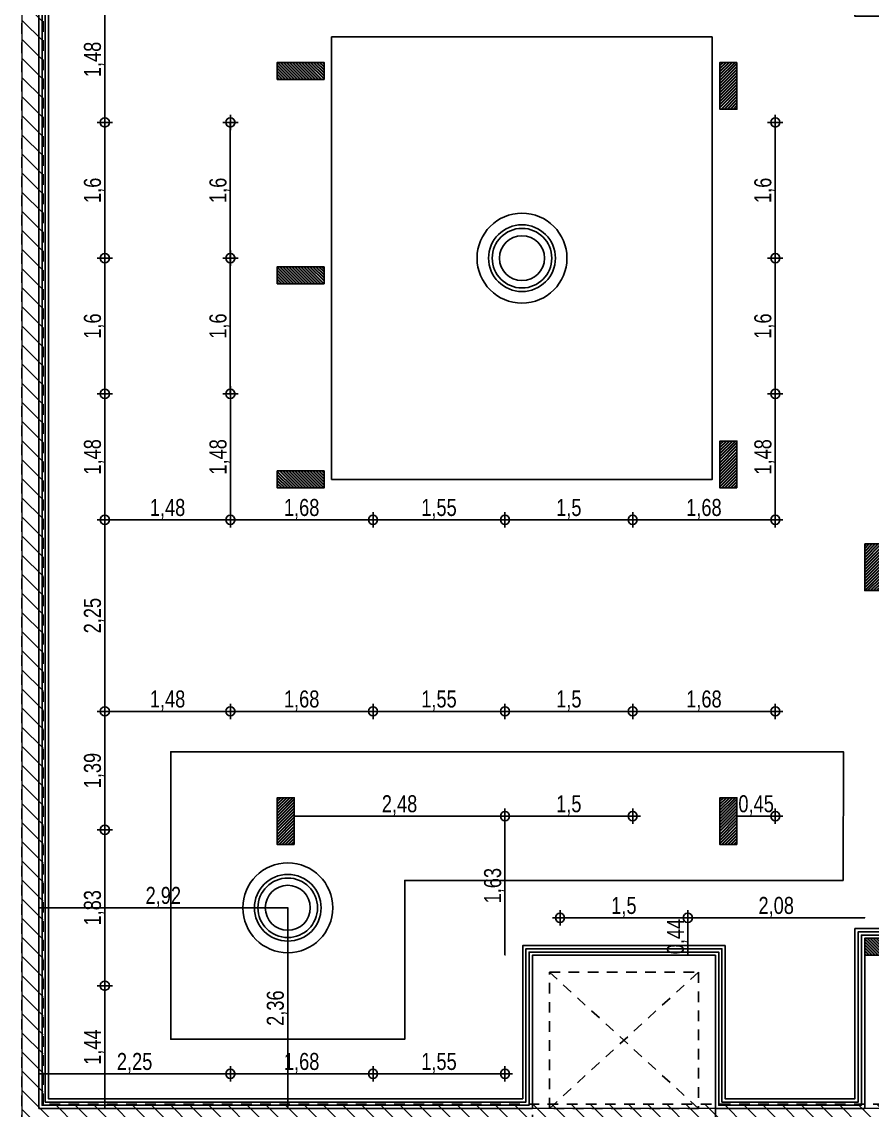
# Model space of a CAD drawing. Header units: inches. Extents: x -279 to 561, y -345 to 342.
# Drawn here: x -225.56 to -215.57, y 82.54 to 95.33 of the extents above; entities that cross this region are included whole.
import ezdxf

# ---------------------------------------------------------------- set-up
doc = ezdxf.new("R2010")
doc.units = ezdxf.units.IN
doc.header["$LTSCALE"] = 0.5
doc.header["$MEASUREMENT"] = 0
doc.linetypes.add('$0$HIDDEN', pattern=[0.375, 0.25, -0.125])
for name, color, linetype, lineweight in [('.', 14, 'Continuous', 9), ('A-WALL', 113, 'Continuous', 13), ('columns', 5, 'Continuous', 30)]:
    doc.layers.add(name, color=color, linetype=linetype, lineweight=lineweight)
for name, color, linetype in [('0.FLAT 25', 211, 'Continuous'), ('ceiling', 4, 'Continuous'), ('CEILING FIXTURES LEGENDS$0$E-LTG', 1, 'Continuous'), ('COULMN', 5, 'Continuous'), ('WAL', 7, 'Continuous')]:
    doc.layers.add(name, color=color, linetype=linetype)
doc.styles.add('ROM', font='AGENCYR.TTF', dxfattribs={"width": 0.8})
doc.dimstyles.new('Copy(9) of ISO-25', dxfattribs={"dimtxt": 0.2, "dimasz": 0.02, "dimexe": 0.05, "dimexo": 0.05, "dimgap": 0.02, "dimtad": 1, "dimtxsty": 'ROM', "dimblk": 'ARCHTICK', "dimcen": 0.03, "dimse1": 1, "dimse2": 1, "dimclrd": 248, "dimclrt": 248, "dimadec": 0, "dimazin": 0, "dimtfac": 1, "dimtmove": 0, "dimatfit": 3, "dimldrblk": 'DOT', "dimfxl": 1, "dimarcsym": 0})
pattern_1 = [(134.999999994, (809042.450978, -401349.10166), (-0.0176776695315, -0.01767766952786), [])]
pattern_2 = [(44.999999994, (-401352.823026, -809066.104867), (-0.01767766952786, 0.0176776695315), [])]

# ---------------------------------------------------------------- blocks, each defined once
blk = doc.blocks.new('fbv b')
at = {"layer": '.'}
h = blk.add_hatch(dxfattribs=at)
h.set_pattern_fill('ANSI31', color=8, scale=0.05)
h.set_pattern_definition([(45, (33, 0), (-0.1122532, 0.1122532), [])])
h.paths.add_polyline_path([(1.127, 9.159), (-18.853, 9.159), (-18.853, -15.841), (1.127, -15.841)])
h.paths.add_polyline_path([(0.877, -15.591), (-18.603, -15.591), (-18.603, 8.909), (0.877, 8.909)], flags=16)
at = {"layer": 'columns', "true_color": 0x105689}
h = blk.add_hatch(dxfattribs=at)
h.set_pattern_fill('ANSI31', color=146, scale=0.2, angle=-1260)
h.set_pattern_definition([(224.999999994, (401324.80777, 809047.872344), (0.01767766952786, -0.0176776695315), [])])
h.paths.add_polyline_path([(-0.873, -5.391), (-1.073, -5.391), (-1.073, -5.941), (-0.873, -5.941)])
h = blk.add_hatch(dxfattribs=at)
h.set_pattern_fill('ANSI31', color=146, scale=0.2, angle=-1170)
h.set_pattern_definition([(314.999999994, (-809065.832293, 401335.719137), (0.0176776695315, 0.01767766952786), [])])
h.paths.add_polyline_path([(-5.157, -5.941), (-5.157, -5.741), (-5.707, -5.741), (-5.707, -5.941)])
h = blk.add_hatch(dxfattribs=at)
h.set_pattern_fill('ANSI31', color=146, scale=0.2, angle=-1350)
h.set_pattern_definition(pattern_1)
h.paths.add_polyline_path([(-11.363, -7.441), (-11.363, -7.641), (-10.813, -7.641), (-10.813, -7.441)])
h = blk.add_hatch(dxfattribs=at)
h.set_pattern_fill('ANSI31', color=146, scale=0.2, angle=-1350)
h.set_pattern_definition(pattern_1)
h.paths.add_polyline_path([(-6.913, -7.441), (-6.913, -7.641), (-6.363, -7.641), (-6.363, -7.441)])
h = blk.add_hatch(dxfattribs=at)
h.set_pattern_fill('ANSI31', color=146, scale=0.2, angle=-1350)
h.set_pattern_definition([(134.999999994, (809037.660978, -401349.10166), (-0.0176776695315, -0.01767766952786), [])])
h.paths.add_polyline_path([(-2.723, -7.441), (-2.723, -7.641), (-2.173, -7.641), (-2.173, -7.441)])
h = blk.add_hatch(dxfattribs=at)
h.set_pattern_fill('ANSI31', color=146, scale=0.2, angle=-1080)
h.set_pattern_definition(pattern_2)
h.paths.add_polyline_path([(-11.163, -12.291), (-11.363, -12.291), (-11.363, -12.841), (-11.163, -12.841)])
h = blk.add_hatch(dxfattribs=at)
h.set_pattern_fill('ANSI31', color=146, scale=0.2, angle=-1080)
h.set_pattern_definition([(44.999999994, (-401355.223026, -809066.104867), (-0.01767766952786, 0.0176776695315), [])])
h.paths.add_polyline_path([(-8.963, -12.841), (-8.763, -12.841), (-8.763, -12.291), (-8.963, -12.291)])
h = blk.add_hatch(dxfattribs=at)
h.set_pattern_fill('ANSI31', color=146, scale=0.2, angle=-1080)
h.set_pattern_definition(pattern_2)
h.paths.add_polyline_path([(-6.563, -12.841), (-6.363, -12.841), (-6.363, -12.291), (-6.563, -12.291)])
h = blk.add_hatch(dxfattribs=at)
h.set_pattern_fill('ANSI31', color=146, scale=0.2, angle=-1350)
h.set_pattern_definition([(134.999999994, (809037.660978, -401354.30166), (-0.0176776695315, -0.01767766952786), [])])
h.paths.add_polyline_path([(-2.723, -12.641), (-2.723, -12.841), (-2.173, -12.841), (-2.173, -12.641)])
at = {"color": 1, "linetype": '$0$HIDDEN'}
for points in [[(-18.853, 9.159), (1.127, 9.159), (1.127, -15.841), (-18.853, -15.841)], [(-18.603, 8.909), (0.877, 8.909), (0.877, -15.591), (-18.603, -15.591)]]:
    blk.add_lwpolyline(points, close=True, dxfattribs=at)
at = {"layer": 'COULMN'}
for points in [[(-0.873, -5.941), (-1.073, -5.941), (-1.073, -5.391), (-0.873, -5.391)], [(-5.707, -5.941), (-5.707, -5.741), (-5.157, -5.741), (-5.157, -5.941)], [(-11.363, -7.441), (-11.363, -7.641), (-10.813, -7.641), (-10.813, -7.441)], [(-6.363, -7.441), (-6.363, -7.641), (-6.913, -7.641), (-6.913, -7.441)], [(-2.173, -7.441), (-2.173, -7.641), (-2.723, -7.641), (-2.723, -7.441)], [(-11.163, -12.291), (-11.363, -12.291), (-11.363, -12.841), (-11.163, -12.841)], [(-8.963, -12.291), (-8.763, -12.291), (-8.763, -12.841), (-8.963, -12.841)], [(-6.563, -12.291), (-6.363, -12.291), (-6.363, -12.841), (-6.563, -12.841)], [(-2.173, -12.641), (-2.173, -12.841), (-2.723, -12.841), (-2.723, -12.641)]]:
    blk.add_lwpolyline(points, close=True, dxfattribs=at)
blk = doc.blocks.new('l')
at = {"layer": 'CEILING FIXTURES LEGENDS$0$E-LTG'}
for p, q in [((54.452, -60.459), (54.452, -60.639)), ((54.362, -60.549), (54.542, -60.549))]:
    blk.add_line(p, q, dxfattribs=at)
blk.add_circle((54.452, -60.549), 0.0541, dxfattribs=at)
blk = doc.blocks.new('_ArchTick')
at = {"color": 0, "linetype": 'ByBlock', "const_width": 0.15}
blk.add_lwpolyline([(-0.5, -0.5), (0.5, 0.5)], dxfattribs=at)
blk = doc.blocks.new('*D341')
at = {"layer": 'Defpoints', "color": 0, "transparency": 16777216}
for p in [(-224.586, 95.627), (-224.586, 94.147), (-224.586, 94.147)]:
    blk.add_point(p, dxfattribs=at)
at = {"layer": 'WAL', "color": 248, "lineweight": -2, "transparency": 16777216}
blk.add_line((-224.586, 95.627), (-224.586, 94.147), dxfattribs=at)
at = {"layer": 'WAL', "color": 248, "lineweight": -2, "transparency": 16777216, "xscale": 0.02, "yscale": 0.02, "zscale": 0.02}
for p, rotation in [((-224.586, 95.627), 90), ((-224.586, 94.147), 270)]:
    blk.add_blockref('_ArchTick', p, dxfattribs=dict(at, rotation=rotation))
at = {"layer": 'WAL', "color": 248, "transparency": 16777216, "insert": (-224.713, 94.887), "char_height": 0.2, "attachment_point": 5, "rotation": 90, "style": 'ROM'}
blk.add_mtext('1,48', dxfattribs=at)
blk = doc.blocks.new('_DOT')
at = {"color": 0, "linetype": 'ByBlock'}
blk.add_line((-0.5, 0), (-1, 0), dxfattribs=at)
at = {"color": 0, "linetype": 'ByBlock', "const_width": 0.5}
blk.add_lwpolyline([(-0.25, 0, 1), (0.25, 0, 1)], format="xyb", close=True, dxfattribs=at)
blk = doc.blocks.new('*D342')
at = {"layer": 'Defpoints', "color": 0, "transparency": 16777216}
for p in [(-224.586, 94.147), (-224.586, 92.552), (-224.586, 92.552)]:
    blk.add_point(p, dxfattribs=at)
at = {"layer": 'WAL', "color": 248, "lineweight": -2, "transparency": 16777216}
blk.add_line((-224.586, 94.147), (-224.586, 92.552), dxfattribs=at)
at = {"layer": 'WAL', "color": 248, "lineweight": -2, "transparency": 16777216, "xscale": 0.02, "yscale": 0.02, "zscale": 0.02}
for p, rotation in [((-224.586, 94.147), 90), ((-224.586, 92.552), 270)]:
    blk.add_blockref('_ArchTick', p, dxfattribs=dict(at, rotation=rotation))
at = {"layer": 'WAL', "color": 248, "transparency": 16777216, "insert": (-224.713, 93.349), "char_height": 0.2, "attachment_point": 5, "rotation": 90, "style": 'ROM'}
blk.add_mtext('1,6', dxfattribs=at)
blk = doc.blocks.new('*D343')
at = {"layer": 'Defpoints', "color": 0, "transparency": 16777216}
for p in [(-224.586, 92.552), (-224.586, 90.957), (-224.586, 90.957)]:
    blk.add_point(p, dxfattribs=at)
at = {"layer": 'WAL', "color": 248, "lineweight": -2, "transparency": 16777216}
blk.add_line((-224.586, 92.552), (-224.586, 90.957), dxfattribs=at)
at = {"layer": 'WAL', "color": 248, "lineweight": -2, "transparency": 16777216, "xscale": 0.02, "yscale": 0.02, "zscale": 0.02}
for p, rotation in [((-224.586, 92.552), 90), ((-224.586, 90.957), 270)]:
    blk.add_blockref('_ArchTick', p, dxfattribs=dict(at, rotation=rotation))
at = {"layer": 'WAL', "color": 248, "transparency": 16777216, "insert": (-224.713, 91.754), "char_height": 0.2, "attachment_point": 5, "rotation": 90, "style": 'ROM'}
blk.add_mtext('1,6', dxfattribs=at)
blk = doc.blocks.new('*D344')
at = {"layer": 'Defpoints', "color": 0, "transparency": 16777216}
for p in [(-224.586, 90.957), (-224.586, 89.477), (-224.586, 89.477)]:
    blk.add_point(p, dxfattribs=at)
at = {"layer": 'WAL', "color": 248, "lineweight": -2, "transparency": 16777216}
blk.add_line((-224.586, 90.957), (-224.586, 89.477), dxfattribs=at)
at = {"layer": 'WAL', "color": 248, "lineweight": -2, "transparency": 16777216, "xscale": 0.02, "yscale": 0.02, "zscale": 0.02}
for p, rotation in [((-224.586, 90.957), 90), ((-224.586, 89.477), 270)]:
    blk.add_blockref('_ArchTick', p, dxfattribs=dict(at, rotation=rotation))
at = {"layer": 'WAL', "color": 248, "transparency": 16777216, "insert": (-224.713, 90.217), "char_height": 0.2, "attachment_point": 5, "rotation": 90, "style": 'ROM'}
blk.add_mtext('1,48', dxfattribs=at)
blk = doc.blocks.new('*D345')
at = {"layer": 'Defpoints', "color": 0, "transparency": 16777216}
for p in [(-224.586, 89.477), (-224.586, 87.227), (-224.586, 87.227)]:
    blk.add_point(p, dxfattribs=at)
at = {"layer": 'WAL', "color": 248, "lineweight": -2, "transparency": 16777216}
blk.add_line((-224.586, 89.477), (-224.586, 87.227), dxfattribs=at)
at = {"layer": 'WAL', "color": 248, "lineweight": -2, "transparency": 16777216, "xscale": 0.02, "yscale": 0.02, "zscale": 0.02}
for p, rotation in [((-224.586, 89.477), 90), ((-224.586, 87.227), 270)]:
    blk.add_blockref('_ArchTick', p, dxfattribs=dict(at, rotation=rotation))
at = {"layer": 'WAL', "color": 248, "transparency": 16777216, "insert": (-224.713, 88.352), "char_height": 0.2, "attachment_point": 5, "rotation": 90, "style": 'ROM'}
blk.add_mtext('2,25', dxfattribs=at)
blk = doc.blocks.new('*D346')
at = {"layer": 'Defpoints', "color": 0, "transparency": 16777216}
for p in [(-224.586, 87.227), (-224.586, 85.835), (-224.586, 85.835)]:
    blk.add_point(p, dxfattribs=at)
at = {"layer": 'WAL', "color": 248, "lineweight": -2, "transparency": 16777216}
blk.add_line((-224.586, 87.227), (-224.586, 85.835), dxfattribs=at)
at = {"layer": 'WAL', "color": 248, "lineweight": -2, "transparency": 16777216, "xscale": 0.02, "yscale": 0.02, "zscale": 0.02}
for p, rotation in [((-224.586, 87.227), 90), ((-224.586, 85.835), 270)]:
    blk.add_blockref('_ArchTick', p, dxfattribs=dict(at, rotation=rotation))
at = {"layer": 'WAL', "color": 248, "transparency": 16777216, "insert": (-224.713, 86.531), "char_height": 0.2, "attachment_point": 5, "rotation": 90, "style": 'ROM'}
blk.add_mtext('1,39', dxfattribs=at)
blk = doc.blocks.new('*D347')
at = {"layer": 'Defpoints', "color": 0, "transparency": 16777216}
for p in [(-224.586, 85.835), (-224.586, 84.003), (-224.586, 84.003)]:
    blk.add_point(p, dxfattribs=at)
at = {"layer": 'WAL', "color": 248, "lineweight": -2, "transparency": 16777216}
blk.add_line((-224.586, 85.835), (-224.586, 84.003), dxfattribs=at)
at = {"layer": 'WAL', "color": 248, "lineweight": -2, "transparency": 16777216, "xscale": 0.02, "yscale": 0.02, "zscale": 0.02}
for p, rotation in [((-224.586, 85.835), 90), ((-224.586, 84.003), 270)]:
    blk.add_blockref('_ArchTick', p, dxfattribs=dict(at, rotation=rotation))
at = {"layer": 'WAL', "color": 248, "transparency": 16777216, "insert": (-224.713, 84.919), "char_height": 0.2, "attachment_point": 5, "rotation": 90, "style": 'ROM'}
blk.add_mtext('1,83', dxfattribs=at)
blk = doc.blocks.new('*D348')
at = {"layer": 'Defpoints', "color": 0, "transparency": 16777216}
for p in [(-224.586, 84.003), (-224.586, 82.562), (-224.586, 82.562)]:
    blk.add_point(p, dxfattribs=at)
at = {"layer": 'WAL', "color": 248, "lineweight": -2, "transparency": 16777216}
blk.add_line((-224.586, 84.003), (-224.586, 82.562), dxfattribs=at)
at = {"layer": 'WAL', "color": 248, "lineweight": -2, "transparency": 16777216, "xscale": 0.02, "yscale": 0.02, "zscale": 0.02}
for p, rotation in [((-224.586, 84.003), 90), ((-224.586, 82.562), 270)]:
    blk.add_blockref('_ArchTick', p, dxfattribs=dict(at, rotation=rotation))
at = {"layer": 'WAL', "color": 248, "transparency": 16777216, "insert": (-224.713, 83.282), "char_height": 0.2, "attachment_point": 5, "rotation": 90, "style": 'ROM'}
blk.add_mtext('1,44', dxfattribs=at)
blk = doc.blocks.new('*D349')
at = {"layer": 'Defpoints', "color": 0, "transparency": 16777216}
for p in [(-225.361, 82.968), (-225.361, 82.968), (-223.111, 82.968)]:
    blk.add_point(p, dxfattribs=at)
at = {"layer": 'WAL', "color": 248, "lineweight": -2, "transparency": 16777216}
blk.add_line((-223.111, 82.968), (-225.361, 82.968), dxfattribs=at)
at = {"layer": 'WAL', "color": 248, "lineweight": -2, "transparency": 16777216, "xscale": 0.02, "yscale": 0.02, "zscale": 0.02, "rotation": 180}
blk.add_blockref('_ArchTick', (-225.361, 82.968), dxfattribs=at)
at = {"layer": 'WAL', "color": 248, "lineweight": -2, "transparency": 16777216, "xscale": 0.02, "yscale": 0.02, "zscale": 0.02}
blk.add_blockref('_ArchTick', (-223.111, 82.968), dxfattribs=at)
at = {"layer": 'WAL', "color": 248, "transparency": 16777216, "insert": (-224.236, 83.095), "char_height": 0.2, "attachment_point": 5, "style": 'ROM'}
blk.add_mtext('2,25', dxfattribs=at)
blk = doc.blocks.new('*D350')
at = {"layer": 'Defpoints', "color": 0, "transparency": 16777216}
for p in [(-223.111, 82.968), (-221.436, 82.968), (-221.436, 82.968)]:
    blk.add_point(p, dxfattribs=at)
at = {"layer": 'WAL', "color": 248, "lineweight": -2, "transparency": 16777216}
blk.add_line((-223.111, 82.968), (-221.436, 82.968), dxfattribs=at)
at = {"layer": 'WAL', "color": 248, "lineweight": -2, "transparency": 16777216, "xscale": 0.02, "yscale": 0.02, "zscale": 0.02, "rotation": 180}
blk.add_blockref('_ArchTick', (-223.111, 82.968), dxfattribs=at)
at = {"layer": 'WAL', "color": 248, "lineweight": -2, "transparency": 16777216, "xscale": 0.02, "yscale": 0.02, "zscale": 0.02}
blk.add_blockref('_ArchTick', (-221.436, 82.968), dxfattribs=at)
at = {"layer": 'WAL', "color": 248, "transparency": 16777216, "insert": (-222.274, 83.095), "char_height": 0.2, "attachment_point": 5, "style": 'ROM'}
blk.add_mtext('1,68', dxfattribs=at)
blk = doc.blocks.new('*D351')
at = {"layer": 'Defpoints', "color": 0, "transparency": 16777216}
for p in [(-221.436, 82.968), (-219.886, 82.968), (-219.886, 82.968)]:
    blk.add_point(p, dxfattribs=at)
at = {"layer": 'WAL', "color": 248, "lineweight": -2, "transparency": 16777216}
blk.add_line((-221.436, 82.968), (-219.886, 82.968), dxfattribs=at)
at = {"layer": 'WAL', "color": 248, "lineweight": -2, "transparency": 16777216, "xscale": 0.02, "yscale": 0.02, "zscale": 0.02, "rotation": 180}
blk.add_blockref('_ArchTick', (-221.436, 82.968), dxfattribs=at)
at = {"layer": 'WAL', "color": 248, "lineweight": -2, "transparency": 16777216, "xscale": 0.02, "yscale": 0.02, "zscale": 0.02}
blk.add_blockref('_ArchTick', (-219.886, 82.968), dxfattribs=at)
at = {"layer": 'WAL', "color": 248, "transparency": 16777216, "insert": (-220.661, 83.095), "char_height": 0.2, "attachment_point": 5, "style": 'ROM'}
blk.add_mtext('1,55', dxfattribs=at)
blk = doc.blocks.new('*D352')
at = {"layer": 'Defpoints', "color": 0, "transparency": 16777216}
for p in [(-217.739, 84.801), (-217.739, 84.362), (-217.739, 84.362)]:
    blk.add_point(p, dxfattribs=at)
at = {"layer": 'WAL', "color": 248, "lineweight": -2, "transparency": 16777216}
blk.add_line((-217.739, 84.801), (-217.739, 84.362), dxfattribs=at)
at = {"layer": 'WAL', "color": 248, "lineweight": -2, "transparency": 16777216, "xscale": 0.02, "yscale": 0.02, "zscale": 0.02}
for p, rotation in [((-217.739, 84.801), 90), ((-217.739, 84.362), 270)]:
    blk.add_blockref('_ArchTick', p, dxfattribs=dict(at, rotation=rotation))
at = {"layer": 'WAL', "color": 248, "transparency": 16777216, "insert": (-217.866, 84.581), "char_height": 0.2, "attachment_point": 5, "rotation": 90, "style": 'ROM'}
blk.add_mtext('0,44', dxfattribs=at)
blk = doc.blocks.new('*D353')
at = {"layer": 'Defpoints', "color": 0, "transparency": 16777216}
for p in [(-219.239, 84.801), (-219.239, 84.801), (-217.739, 84.801)]:
    blk.add_point(p, dxfattribs=at)
at = {"layer": 'WAL', "color": 248, "lineweight": -2, "transparency": 16777216}
blk.add_line((-217.739, 84.801), (-219.239, 84.801), dxfattribs=at)
at = {"layer": 'WAL', "color": 248, "lineweight": -2, "transparency": 16777216, "xscale": 0.02, "yscale": 0.02, "zscale": 0.02, "rotation": 180}
blk.add_blockref('_ArchTick', (-219.239, 84.801), dxfattribs=at)
at = {"layer": 'WAL', "color": 248, "lineweight": -2, "transparency": 16777216, "xscale": 0.02, "yscale": 0.02, "zscale": 0.02}
blk.add_blockref('_ArchTick', (-217.739, 84.801), dxfattribs=at)
at = {"layer": 'WAL', "color": 248, "transparency": 16777216, "insert": (-218.489, 84.928), "char_height": 0.2, "attachment_point": 5, "style": 'ROM'}
blk.add_mtext('1,5', dxfattribs=at)
blk = doc.blocks.new('*D354')
at = {"layer": 'Defpoints', "color": 0, "transparency": 16777216}
for p in [(-217.739, 84.801), (-217.739, 84.801), (-215.661, 84.53)]:
    blk.add_point(p, dxfattribs=at)
at = {"layer": 'WAL', "color": 248, "lineweight": -2, "transparency": 16777216}
blk.add_line((-215.661, 84.801), (-217.739, 84.801), dxfattribs=at)
at = {"layer": 'WAL', "color": 248, "lineweight": -2, "transparency": 16777216, "xscale": 0.02, "yscale": 0.02, "zscale": 0.02, "rotation": 180}
blk.add_blockref('_ArchTick', (-217.739, 84.801), dxfattribs=at)
at = {"layer": 'WAL', "color": 248, "lineweight": -2, "transparency": 16777216, "xscale": 0.02, "yscale": 0.02, "zscale": 0.02}
blk.add_blockref('_ArchTick', (-215.661, 84.801), dxfattribs=at)
at = {"layer": 'WAL', "color": 248, "transparency": 16777216, "insert": (-216.7, 84.928), "char_height": 0.2, "attachment_point": 5, "style": 'ROM'}
blk.add_mtext('2,08', dxfattribs=at)
blk = doc.blocks.new('*D355')
at = {"layer": 'Defpoints', "color": 0, "transparency": 16777216}
for p in [(-217.161, 85.996), (-217.161, 85.996), (-216.711, 85.996)]:
    blk.add_point(p, dxfattribs=at)
at = {"layer": 'WAL', "color": 248, "lineweight": -2, "transparency": 16777216}
blk.add_line((-216.711, 85.996), (-217.161, 85.996), dxfattribs=at)
at = {"layer": 'WAL', "color": 248, "lineweight": -2, "transparency": 16777216, "xscale": 0.02, "yscale": 0.02, "zscale": 0.02, "rotation": 180}
blk.add_blockref('_ArchTick', (-217.161, 85.996), dxfattribs=at)
at = {"layer": 'WAL', "color": 248, "lineweight": -2, "transparency": 16777216, "xscale": 0.02, "yscale": 0.02, "zscale": 0.02}
blk.add_blockref('_ArchTick', (-216.711, 85.996), dxfattribs=at)
at = {"layer": 'WAL', "color": 248, "transparency": 16777216, "insert": (-216.936, 86.123), "char_height": 0.2, "attachment_point": 5, "style": 'ROM'}
blk.add_mtext('0,45', dxfattribs=at)
blk = doc.blocks.new('*D356')
at = {"layer": 'Defpoints', "color": 0, "transparency": 16777216}
for p in [(-219.886, 85.996), (-219.886, 85.996), (-218.386, 85.996)]:
    blk.add_point(p, dxfattribs=at)
at = {"layer": 'WAL', "color": 248, "lineweight": -2, "transparency": 16777216}
blk.add_line((-218.386, 85.996), (-219.886, 85.996), dxfattribs=at)
at = {"layer": 'WAL', "color": 248, "lineweight": -2, "transparency": 16777216, "xscale": 0.02, "yscale": 0.02, "zscale": 0.02, "rotation": 180}
blk.add_blockref('_ArchTick', (-219.886, 85.996), dxfattribs=at)
at = {"layer": 'WAL', "color": 248, "lineweight": -2, "transparency": 16777216, "xscale": 0.02, "yscale": 0.02, "zscale": 0.02}
blk.add_blockref('_ArchTick', (-218.386, 85.996), dxfattribs=at)
at = {"layer": 'WAL', "color": 248, "transparency": 16777216, "insert": (-219.136, 86.123), "char_height": 0.2, "attachment_point": 5, "style": 'ROM'}
blk.add_mtext('1,5', dxfattribs=at)
blk = doc.blocks.new('*D357')
at = {"layer": 'Defpoints', "color": 0, "transparency": 16777216}
for p in [(-222.361, 85.996), (-222.361, 85.996), (-219.886, 85.996)]:
    blk.add_point(p, dxfattribs=at)
at = {"layer": 'WAL', "color": 248, "lineweight": -2, "transparency": 16777216}
blk.add_line((-219.886, 85.996), (-222.361, 85.996), dxfattribs=at)
at = {"layer": 'WAL', "color": 248, "lineweight": -2, "transparency": 16777216, "xscale": 0.02, "yscale": 0.02, "zscale": 0.02, "rotation": 180}
blk.add_blockref('_ArchTick', (-222.361, 85.996), dxfattribs=at)
at = {"layer": 'WAL', "color": 248, "lineweight": -2, "transparency": 16777216, "xscale": 0.02, "yscale": 0.02, "zscale": 0.02}
blk.add_blockref('_ArchTick', (-219.886, 85.996), dxfattribs=at)
at = {"layer": 'WAL', "color": 248, "transparency": 16777216, "insert": (-221.124, 86.123), "char_height": 0.2, "attachment_point": 5, "style": 'ROM'}
blk.add_mtext('2,48', dxfattribs=at)
blk = doc.blocks.new('*D358')
at = {"layer": 'Defpoints', "color": 0, "transparency": 16777216}
for p in [(-216.711, 85.996), (-219.886, 84.362), (-217.414, 84.362)]:
    blk.add_point(p, dxfattribs=at)
at = {"layer": 'WAL', "color": 248, "lineweight": -2, "transparency": 16777216}
blk.add_line((-219.886, 85.996), (-219.886, 84.362), dxfattribs=at)
at = {"layer": 'WAL', "color": 248, "lineweight": -2, "transparency": 16777216, "xscale": 0.02, "yscale": 0.02, "zscale": 0.02}
for p, rotation in [((-219.886, 85.996), 90), ((-219.886, 84.362), 270)]:
    blk.add_blockref('_ArchTick', p, dxfattribs=dict(at, rotation=rotation))
at = {"layer": 'WAL', "color": 248, "transparency": 16777216, "insert": (-220.013, 85.179), "char_height": 0.2, "attachment_point": 5, "rotation": 90, "style": 'ROM'}
blk.add_mtext('1,63', dxfattribs=at)
blk = doc.blocks.new('*D359')
at = {"layer": 'Defpoints', "color": 0, "transparency": 16777216}
for p in [(-225.361, 84.919), (-225.361, 84.919), (-222.437, 84.919)]:
    blk.add_point(p, dxfattribs=at)
at = {"layer": 'WAL', "color": 248, "lineweight": -2, "transparency": 16777216}
blk.add_line((-222.437, 84.919), (-225.361, 84.919), dxfattribs=at)
at = {"layer": 'WAL', "color": 248, "lineweight": -2, "transparency": 16777216, "xscale": 0.02, "yscale": 0.02, "zscale": 0.02, "rotation": 180}
blk.add_blockref('_ArchTick', (-225.361, 84.919), dxfattribs=at)
at = {"layer": 'WAL', "color": 248, "lineweight": -2, "transparency": 16777216, "xscale": 0.02, "yscale": 0.02, "zscale": 0.02}
blk.add_blockref('_ArchTick', (-222.437, 84.919), dxfattribs=at)
at = {"layer": 'WAL', "color": 248, "transparency": 16777216, "insert": (-223.899, 85.046), "char_height": 0.2, "attachment_point": 5, "style": 'ROM'}
blk.add_mtext('2,92', dxfattribs=at)
blk = doc.blocks.new('*D360')
at = {"layer": 'Defpoints', "color": 0, "transparency": 16777216}
for p in [(-222.437, 84.919), (-222.437, 82.562), (-222.437, 82.562)]:
    blk.add_point(p, dxfattribs=at)
at = {"layer": 'WAL', "color": 248, "lineweight": -2, "transparency": 16777216}
blk.add_line((-222.437, 84.919), (-222.437, 82.562), dxfattribs=at)
at = {"layer": 'WAL', "color": 248, "lineweight": -2, "transparency": 16777216, "xscale": 0.02, "yscale": 0.02, "zscale": 0.02}
for p, rotation in [((-222.437, 84.919), 90), ((-222.437, 82.562), 270)]:
    blk.add_blockref('_ArchTick', p, dxfattribs=dict(at, rotation=rotation))
at = {"layer": 'WAL', "color": 248, "transparency": 16777216, "insert": (-222.565, 83.74), "char_height": 0.2, "attachment_point": 5, "rotation": 90, "style": 'ROM'}
blk.add_mtext('2,36', dxfattribs=at)
blk = doc.blocks.new('*D145')
at = {"layer": 'Defpoints', "color": 0, "transparency": 16777216}
for p in [(-223.111, 89.477), (-223.111, 89.477), (-221.436, 89.477)]:
    blk.add_point(p, dxfattribs=at)
at = {"layer": 'WAL', "color": 248, "lineweight": -2, "transparency": 16777216}
blk.add_line((-221.436, 89.477), (-223.111, 89.477), dxfattribs=at)
at = {"layer": 'WAL', "color": 248, "lineweight": -2, "transparency": 16777216, "xscale": 0.02, "yscale": 0.02, "zscale": 0.02, "rotation": 180}
blk.add_blockref('_ArchTick', (-223.111, 89.477), dxfattribs=at)
at = {"layer": 'WAL', "color": 248, "lineweight": -2, "transparency": 16777216, "xscale": 0.02, "yscale": 0.02, "zscale": 0.02}
blk.add_blockref('_ArchTick', (-221.436, 89.477), dxfattribs=at)
at = {"layer": 'WAL', "color": 248, "transparency": 16777216, "insert": (-222.274, 89.604), "char_height": 0.2, "attachment_point": 5, "style": 'ROM'}
blk.add_mtext('1,68', dxfattribs=at)
blk = doc.blocks.new('*D146')
at = {"layer": 'Defpoints', "color": 0, "transparency": 16777216}
for p in [(-224.586, 89.477), (-224.586, 89.477), (-223.111, 89.477)]:
    blk.add_point(p, dxfattribs=at)
at = {"layer": 'WAL', "color": 248, "lineweight": -2, "transparency": 16777216}
blk.add_line((-223.111, 89.477), (-224.586, 89.477), dxfattribs=at)
at = {"layer": 'WAL', "color": 248, "lineweight": -2, "transparency": 16777216, "xscale": 0.02, "yscale": 0.02, "zscale": 0.02, "rotation": 180}
blk.add_blockref('_ArchTick', (-224.586, 89.477), dxfattribs=at)
at = {"layer": 'WAL', "color": 248, "lineweight": -2, "transparency": 16777216, "xscale": 0.02, "yscale": 0.02, "zscale": 0.02}
blk.add_blockref('_ArchTick', (-223.111, 89.477), dxfattribs=at)
at = {"layer": 'WAL', "color": 248, "transparency": 16777216, "insert": (-223.849, 89.604), "char_height": 0.2, "attachment_point": 5, "style": 'ROM'}
blk.add_mtext('1,48', dxfattribs=at)
blk = doc.blocks.new('*D147')
at = {"layer": 'Defpoints', "color": 0, "transparency": 16777216}
for p in [(-221.436, 89.477), (-219.886, 89.477), (-219.886, 89.477)]:
    blk.add_point(p, dxfattribs=at)
at = {"layer": 'WAL', "color": 248, "lineweight": -2, "transparency": 16777216}
blk.add_line((-221.436, 89.477), (-219.886, 89.477), dxfattribs=at)
at = {"layer": 'WAL', "color": 248, "lineweight": -2, "transparency": 16777216, "xscale": 0.02, "yscale": 0.02, "zscale": 0.02, "rotation": 180}
blk.add_blockref('_ArchTick', (-221.436, 89.477), dxfattribs=at)
at = {"layer": 'WAL', "color": 248, "lineweight": -2, "transparency": 16777216, "xscale": 0.02, "yscale": 0.02, "zscale": 0.02}
blk.add_blockref('_ArchTick', (-219.886, 89.477), dxfattribs=at)
at = {"layer": 'WAL', "color": 248, "transparency": 16777216, "insert": (-220.661, 89.604), "char_height": 0.2, "attachment_point": 5, "style": 'ROM'}
blk.add_mtext('1,55', dxfattribs=at)
blk = doc.blocks.new('*D148')
at = {"layer": 'Defpoints', "color": 0, "transparency": 16777216}
for p in [(-219.886, 89.477), (-218.386, 89.477), (-218.386, 89.477)]:
    blk.add_point(p, dxfattribs=at)
at = {"layer": 'WAL', "color": 248, "lineweight": -2, "transparency": 16777216}
blk.add_line((-219.886, 89.477), (-218.386, 89.477), dxfattribs=at)
at = {"layer": 'WAL', "color": 248, "lineweight": -2, "transparency": 16777216, "xscale": 0.02, "yscale": 0.02, "zscale": 0.02, "rotation": 180}
blk.add_blockref('_ArchTick', (-219.886, 89.477), dxfattribs=at)
at = {"layer": 'WAL', "color": 248, "lineweight": -2, "transparency": 16777216, "xscale": 0.02, "yscale": 0.02, "zscale": 0.02}
blk.add_blockref('_ArchTick', (-218.386, 89.477), dxfattribs=at)
at = {"layer": 'WAL', "color": 248, "transparency": 16777216, "insert": (-219.136, 89.604), "char_height": 0.2, "attachment_point": 5, "style": 'ROM'}
blk.add_mtext('1,5', dxfattribs=at)
blk = doc.blocks.new('*D149')
at = {"layer": 'Defpoints', "color": 0, "transparency": 16777216}
for p in [(-218.386, 89.477), (-216.711, 89.477), (-216.711, 89.477)]:
    blk.add_point(p, dxfattribs=at)
at = {"layer": 'WAL', "color": 248, "lineweight": -2, "transparency": 16777216}
blk.add_line((-218.386, 89.477), (-216.711, 89.477), dxfattribs=at)
at = {"layer": 'WAL', "color": 248, "lineweight": -2, "transparency": 16777216, "xscale": 0.02, "yscale": 0.02, "zscale": 0.02, "rotation": 180}
blk.add_blockref('_ArchTick', (-218.386, 89.477), dxfattribs=at)
at = {"layer": 'WAL', "color": 248, "lineweight": -2, "transparency": 16777216, "xscale": 0.02, "yscale": 0.02, "zscale": 0.02}
blk.add_blockref('_ArchTick', (-216.711, 89.477), dxfattribs=at)
at = {"layer": 'WAL', "color": 248, "transparency": 16777216, "insert": (-217.549, 89.604), "char_height": 0.2, "attachment_point": 5, "style": 'ROM'}
blk.add_mtext('1,68', dxfattribs=at)
blk = doc.blocks.new('*D150')
at = {"layer": 'Defpoints', "color": 0, "transparency": 16777216}
for p in [(-223.111, 87.227), (-223.111, 87.227), (-221.436, 87.227)]:
    blk.add_point(p, dxfattribs=at)
at = {"layer": 'WAL', "color": 248, "lineweight": -2, "transparency": 16777216}
blk.add_line((-221.436, 87.227), (-223.111, 87.227), dxfattribs=at)
at = {"layer": 'WAL', "color": 248, "lineweight": -2, "transparency": 16777216, "xscale": 0.02, "yscale": 0.02, "zscale": 0.02, "rotation": 180}
blk.add_blockref('_ArchTick', (-223.111, 87.227), dxfattribs=at)
at = {"layer": 'WAL', "color": 248, "lineweight": -2, "transparency": 16777216, "xscale": 0.02, "yscale": 0.02, "zscale": 0.02}
blk.add_blockref('_ArchTick', (-221.436, 87.227), dxfattribs=at)
at = {"layer": 'WAL', "color": 248, "transparency": 16777216, "insert": (-222.274, 87.354), "char_height": 0.2, "attachment_point": 5, "style": 'ROM'}
blk.add_mtext('1,68', dxfattribs=at)
blk = doc.blocks.new('*D151')
at = {"layer": 'Defpoints', "color": 0, "transparency": 16777216}
for p in [(-224.586, 87.227), (-224.586, 87.227), (-223.111, 87.227)]:
    blk.add_point(p, dxfattribs=at)
at = {"layer": 'WAL', "color": 248, "lineweight": -2, "transparency": 16777216}
blk.add_line((-223.111, 87.227), (-224.586, 87.227), dxfattribs=at)
at = {"layer": 'WAL', "color": 248, "lineweight": -2, "transparency": 16777216, "xscale": 0.02, "yscale": 0.02, "zscale": 0.02, "rotation": 180}
blk.add_blockref('_ArchTick', (-224.586, 87.227), dxfattribs=at)
at = {"layer": 'WAL', "color": 248, "lineweight": -2, "transparency": 16777216, "xscale": 0.02, "yscale": 0.02, "zscale": 0.02}
blk.add_blockref('_ArchTick', (-223.111, 87.227), dxfattribs=at)
at = {"layer": 'WAL', "color": 248, "transparency": 16777216, "insert": (-223.849, 87.354), "char_height": 0.2, "attachment_point": 5, "style": 'ROM'}
blk.add_mtext('1,48', dxfattribs=at)
blk = doc.blocks.new('*D152')
at = {"layer": 'Defpoints', "color": 0, "transparency": 16777216}
for p in [(-221.436, 87.227), (-219.886, 87.227), (-219.886, 87.227)]:
    blk.add_point(p, dxfattribs=at)
at = {"layer": 'WAL', "color": 248, "lineweight": -2, "transparency": 16777216}
blk.add_line((-221.436, 87.227), (-219.886, 87.227), dxfattribs=at)
at = {"layer": 'WAL', "color": 248, "lineweight": -2, "transparency": 16777216, "xscale": 0.02, "yscale": 0.02, "zscale": 0.02, "rotation": 180}
blk.add_blockref('_ArchTick', (-221.436, 87.227), dxfattribs=at)
at = {"layer": 'WAL', "color": 248, "lineweight": -2, "transparency": 16777216, "xscale": 0.02, "yscale": 0.02, "zscale": 0.02}
blk.add_blockref('_ArchTick', (-219.886, 87.227), dxfattribs=at)
at = {"layer": 'WAL', "color": 248, "transparency": 16777216, "insert": (-220.661, 87.354), "char_height": 0.2, "attachment_point": 5, "style": 'ROM'}
blk.add_mtext('1,55', dxfattribs=at)
blk = doc.blocks.new('*D153')
at = {"layer": 'Defpoints', "color": 0, "transparency": 16777216}
for p in [(-219.886, 87.227), (-218.386, 87.227), (-218.386, 87.227)]:
    blk.add_point(p, dxfattribs=at)
at = {"layer": 'WAL', "color": 248, "lineweight": -2, "transparency": 16777216}
blk.add_line((-219.886, 87.227), (-218.386, 87.227), dxfattribs=at)
at = {"layer": 'WAL', "color": 248, "lineweight": -2, "transparency": 16777216, "xscale": 0.02, "yscale": 0.02, "zscale": 0.02, "rotation": 180}
blk.add_blockref('_ArchTick', (-219.886, 87.227), dxfattribs=at)
at = {"layer": 'WAL', "color": 248, "lineweight": -2, "transparency": 16777216, "xscale": 0.02, "yscale": 0.02, "zscale": 0.02}
blk.add_blockref('_ArchTick', (-218.386, 87.227), dxfattribs=at)
at = {"layer": 'WAL', "color": 248, "transparency": 16777216, "insert": (-219.136, 87.354), "char_height": 0.2, "attachment_point": 5, "style": 'ROM'}
blk.add_mtext('1,5', dxfattribs=at)
blk = doc.blocks.new('*D154')
at = {"layer": 'Defpoints', "color": 0, "transparency": 16777216}
for p in [(-218.386, 87.227), (-216.711, 87.227), (-216.711, 87.227)]:
    blk.add_point(p, dxfattribs=at)
at = {"layer": 'WAL', "color": 248, "lineweight": -2, "transparency": 16777216}
blk.add_line((-218.386, 87.227), (-216.711, 87.227), dxfattribs=at)
at = {"layer": 'WAL', "color": 248, "lineweight": -2, "transparency": 16777216, "xscale": 0.02, "yscale": 0.02, "zscale": 0.02, "rotation": 180}
blk.add_blockref('_ArchTick', (-218.386, 87.227), dxfattribs=at)
at = {"layer": 'WAL', "color": 248, "lineweight": -2, "transparency": 16777216, "xscale": 0.02, "yscale": 0.02, "zscale": 0.02}
blk.add_blockref('_ArchTick', (-216.711, 87.227), dxfattribs=at)
at = {"layer": 'WAL', "color": 248, "transparency": 16777216, "insert": (-217.549, 87.354), "char_height": 0.2, "attachment_point": 5, "style": 'ROM'}
blk.add_mtext('1,68', dxfattribs=at)
blk = doc.blocks.new('*D155')
at = {"layer": 'Defpoints', "color": 0, "transparency": 16777216}
for p in [(-223.112, 94.147), (-223.112, 92.552), (-223.112, 92.552)]:
    blk.add_point(p, dxfattribs=at)
at = {"layer": 'WAL', "color": 248, "lineweight": -2, "transparency": 16777216}
blk.add_line((-223.112, 94.147), (-223.112, 92.552), dxfattribs=at)
at = {"layer": 'WAL', "color": 248, "lineweight": -2, "transparency": 16777216, "xscale": 0.02, "yscale": 0.02, "zscale": 0.02}
for p, rotation in [((-223.112, 94.147), 90), ((-223.112, 92.552), 270)]:
    blk.add_blockref('_ArchTick', p, dxfattribs=dict(at, rotation=rotation))
at = {"layer": 'WAL', "color": 248, "transparency": 16777216, "insert": (-223.239, 93.349), "char_height": 0.2, "attachment_point": 5, "rotation": 90, "style": 'ROM'}
blk.add_mtext('1,6', dxfattribs=at)
blk = doc.blocks.new('*D156')
at = {"layer": 'Defpoints', "color": 0, "transparency": 16777216}
for p in [(-223.112, 92.552), (-223.112, 90.957), (-223.112, 90.957)]:
    blk.add_point(p, dxfattribs=at)
at = {"layer": 'WAL', "color": 248, "lineweight": -2, "transparency": 16777216}
blk.add_line((-223.112, 92.552), (-223.112, 90.957), dxfattribs=at)
at = {"layer": 'WAL', "color": 248, "lineweight": -2, "transparency": 16777216, "xscale": 0.02, "yscale": 0.02, "zscale": 0.02}
for p, rotation in [((-223.112, 92.552), 90), ((-223.112, 90.957), 270)]:
    blk.add_blockref('_ArchTick', p, dxfattribs=dict(at, rotation=rotation))
at = {"layer": 'WAL', "color": 248, "transparency": 16777216, "insert": (-223.239, 91.754), "char_height": 0.2, "attachment_point": 5, "rotation": 90, "style": 'ROM'}
blk.add_mtext('1,6', dxfattribs=at)
blk = doc.blocks.new('*D157')
at = {"layer": 'Defpoints', "color": 0, "transparency": 16777216}
for p in [(-223.111, 90.957), (-223.111, 89.477), (-223.111, 89.477)]:
    blk.add_point(p, dxfattribs=at)
at = {"layer": 'WAL', "color": 248, "lineweight": -2, "transparency": 16777216}
blk.add_line((-223.111, 90.957), (-223.111, 89.477), dxfattribs=at)
at = {"layer": 'WAL', "color": 248, "lineweight": -2, "transparency": 16777216, "xscale": 0.02, "yscale": 0.02, "zscale": 0.02}
for p, rotation in [((-223.111, 90.957), 90), ((-223.111, 89.477), 270)]:
    blk.add_blockref('_ArchTick', p, dxfattribs=dict(at, rotation=rotation))
at = {"layer": 'WAL', "color": 248, "transparency": 16777216, "insert": (-223.238, 90.217), "char_height": 0.2, "attachment_point": 5, "rotation": 90, "style": 'ROM'}
blk.add_mtext('1,48', dxfattribs=at)
blk = doc.blocks.new('*D158')
at = {"layer": 'Defpoints', "color": 0, "transparency": 16777216}
for p in [(-216.712, 94.147), (-216.712, 92.552), (-216.712, 92.552)]:
    blk.add_point(p, dxfattribs=at)
at = {"layer": 'WAL', "color": 248, "lineweight": -2, "transparency": 16777216}
blk.add_line((-216.712, 94.147), (-216.712, 92.552), dxfattribs=at)
at = {"layer": 'WAL', "color": 248, "lineweight": -2, "transparency": 16777216, "xscale": 0.02, "yscale": 0.02, "zscale": 0.02}
for p, rotation in [((-216.712, 94.147), 90), ((-216.712, 92.552), 270)]:
    blk.add_blockref('_ArchTick', p, dxfattribs=dict(at, rotation=rotation))
at = {"layer": 'WAL', "color": 248, "transparency": 16777216, "insert": (-216.839, 93.349), "char_height": 0.2, "attachment_point": 5, "rotation": 90, "style": 'ROM'}
blk.add_mtext('1,6', dxfattribs=at)
blk = doc.blocks.new('*D159')
at = {"layer": 'Defpoints', "color": 0, "transparency": 16777216}
for p in [(-216.712, 92.552), (-216.712, 90.957), (-216.712, 90.957)]:
    blk.add_point(p, dxfattribs=at)
at = {"layer": 'WAL', "color": 248, "lineweight": -2, "transparency": 16777216}
blk.add_line((-216.712, 92.552), (-216.712, 90.957), dxfattribs=at)
at = {"layer": 'WAL', "color": 248, "lineweight": -2, "transparency": 16777216, "xscale": 0.02, "yscale": 0.02, "zscale": 0.02}
for p, rotation in [((-216.712, 92.552), 90), ((-216.712, 90.957), 270)]:
    blk.add_blockref('_ArchTick', p, dxfattribs=dict(at, rotation=rotation))
at = {"layer": 'WAL', "color": 248, "transparency": 16777216, "insert": (-216.839, 91.754), "char_height": 0.2, "attachment_point": 5, "rotation": 90, "style": 'ROM'}
blk.add_mtext('1,6', dxfattribs=at)
blk = doc.blocks.new('*D160')
at = {"layer": 'Defpoints', "color": 0, "transparency": 16777216}
for p in [(-216.711, 90.957), (-216.711, 89.477), (-216.711, 89.477)]:
    blk.add_point(p, dxfattribs=at)
at = {"layer": 'WAL', "color": 248, "lineweight": -2, "transparency": 16777216}
blk.add_line((-216.711, 90.957), (-216.711, 89.477), dxfattribs=at)
at = {"layer": 'WAL', "color": 248, "lineweight": -2, "transparency": 16777216, "xscale": 0.02, "yscale": 0.02, "zscale": 0.02}
for p, rotation in [((-216.711, 90.957), 90), ((-216.711, 89.477), 270)]:
    blk.add_blockref('_ArchTick', p, dxfattribs=dict(at, rotation=rotation))
at = {"layer": 'WAL', "color": 248, "transparency": 16777216, "insert": (-216.838, 90.217), "char_height": 0.2, "attachment_point": 5, "rotation": 90, "style": 'ROM'}
blk.add_mtext('1,48', dxfattribs=at)

msp = doc.modelspace()

# ---------------------------------------------------------------- linework, layer by layer
msp.add_line((-215.661, 84.362), (-215.661, 82.562))
msp.add_lwpolyline([(-214.186, 94.652), (-206.411, 94.652), (-206.411, 82.562), (-215.111, 82.562), (-215.111, 84.562), (-215.661, 84.562), (-215.661, 82.562), (-217.414, 82.562), (-217.414, 84.362), (-219.564, 84.362), (-219.564, 82.562), (-225.361, 82.562), (-225.361, 102.142), (-214.411, 102.142), (-214.411, 100.342), (-215.661, 100.342), (-215.661, 100.142), (-214.411, 100.142), (-214.411, 96.058), (-215.661, 96.058), (-215.661, 95.508), (-214.411, 95.508), (-214.411, 94.852)])
at = {"layer": '0.FLAT 25', "color": 8, "linetype": '$0$HIDDEN'}
for p, q in [((-217.614, 82.562), (-219.364, 84.162)), ((-217.614, 84.162), (-219.364, 82.562))]:
    msp.add_line(p, q, dxfattribs=at)
at = {"layer": '0.FLAT 25', "color": 1, "linetype": '$0$HIDDEN'}
for points in [[(-219.564, 84.362), (-217.414, 84.362), (-217.414, 82.362), (-219.564, 82.362)], [(-219.364, 84.162), (-217.614, 84.162), (-217.614, 82.562), (-219.364, 82.562)]]:
    msp.add_lwpolyline(points, close=True, dxfattribs=at)
at = {"layer": 'A-WALL', "color": 7}
for p, q in [((-225.561, 102.342), (-225.561, 82.362)), ((-225.361, 82.562), (-225.361, 102.142)), ((-206.111, 82.562), (-225.361, 82.562))]:
    msp.add_line(p, q, dxfattribs=at)
at = {"layer": 'ceiling'}
for points in [[(-214.186, 94.614), (-206.449, 94.614), (-206.449, 82.599), (-215.073, 82.599), (-215.073, 84.599), (-215.699, 84.599), (-215.699, 82.599), (-217.376, 82.599), (-217.376, 84.399), (-219.602, 84.399), (-219.602, 82.599), (-225.323, 82.599), (-225.323, 102.104), (-214.449, 102.104), (-214.449, 100.379), (-215.699, 100.379), (-215.699, 100.104), (-214.449, 100.104), (-214.449, 96.096), (-215.699, 96.096), (-215.699, 95.47), (-214.449, 95.47), (-214.449, 94.852)], [(-214.186, 94.576), (-206.487, 94.576), (-206.487, 82.637), (-215.036, 82.637), (-215.036, 84.637), (-215.737, 84.637), (-215.737, 82.637), (-217.338, 82.637), (-217.338, 84.437), (-219.639, 84.437), (-219.639, 82.637), (-225.286, 82.637), (-225.286, 102.066), (-214.487, 102.066), (-214.487, 100.417), (-215.737, 100.417), (-215.737, 100.066), (-214.487, 100.066), (-214.487, 96.133), (-215.737, 96.133), (-215.737, 95.432), (-214.487, 95.432), (-214.487, 94.852)], [(-214.186, 94.538), (-206.525, 94.538), (-206.525, 82.675), (-214.998, 82.675), (-214.998, 84.675), (-215.775, 84.675), (-215.775, 82.675), (-217.3, 82.675), (-217.3, 84.475), (-219.677, 84.475), (-219.677, 82.675), (-225.248, 82.675), (-225.248, 102.028), (-214.525, 102.028), (-214.525, 100.455), (-215.775, 100.455), (-215.775, 100.028), (-214.525, 100.028), (-214.525, 96.171), (-215.775, 96.171), (-215.775, 95.394), (-214.525, 95.394), (-214.525, 94.852)]]:
    msp.add_lwpolyline(points, dxfattribs=at)
for points in [[(-217.451, 95.152), (-217.451, 89.952), (-221.922, 89.952), (-221.922, 95.152)], [(-215.914, 85.241), (-221.064, 85.241), (-221.064, 83.375), (-223.811, 83.375), (-223.811, 86.752), (-222.361, 86.752), (-215.911, 86.752)]]:
    msp.add_lwpolyline(points, close=True, dxfattribs=at)
at = {"layer": 'CEILING FIXTURES LEGENDS$0$E-LTG'}
for centre, radius in [((-219.686, 92.552), 0.528), ((-219.686, 92.552), 0.392), ((-219.686, 92.552), 0.35), ((-219.686, 92.552), 0.264), ((-222.437, 84.919), 0.528), ((-222.437, 84.919), 0.392), ((-222.437, 84.919), 0.35), ((-222.437, 84.919), 0.264)]:
    msp.add_circle(centre, radius, dxfattribs=at)

# ---------------------------------------------------------------- block references
at = {"layer": 'ceiling'}
for p, rotation in [((-283.66, 39.695), 90), ((-277.26, 39.695), 90), ((-283.66, 38.1), 90), ((-277.26, 38.1), 90), ((-162.562, 143.929), 270), ((-160.887, 143.929), 270), ((-162.562, 141.679), 270), ((-160.887, 141.679), 270)]:
    msp.add_blockref('l', p, dxfattribs=dict(at, rotation=rotation))
at = {"layer": 'ceiling', "xscale": -1, "rotation": 90}
for p in [(-283.66, 145.409), (-277.26, 145.409), (-280.435, 143.929), (-278.935, 143.929), (-277.26, 143.929), (-280.435, 141.679), (-278.935, 141.679), (-277.26, 141.679), (-279.788, 139.253), (-280.435, 137.42)]:
    msp.add_blockref('l', p, dxfattribs=at)
at = {"layer": 'WAL'}
for name, p, rotation in [('fbv b', (-209.72, 83.489), 270), ('l', (-285.135, 39.695), 90), ('l', (-285.135, 38.1), 90), ('l', (-162.562, 137.42), 270), ('l', (-160.887, 137.42), 270)]:
    msp.add_blockref(name, p, dxfattribs=dict(at, rotation=rotation))
at = {"layer": 'WAL', "xscale": -1, "rotation": 90}
for p in [(-285.135, 145.409), (-285.135, 143.929), (-285.135, 141.679), (-280.435, 140.448), (-278.935, 140.448), (-277.26, 140.448), (-285.135, 140.287), (-278.288, 139.253), (-285.135, 138.455)]:
    msp.add_blockref('l', p, dxfattribs=at)

# ---------------------------------------------------------------- dimensions: what is measured, and where the dimension line sits
at = {"layer": 'WAL'}
for base, p1, p2, picture, middle in [((-224.586, 94.147), (-224.586, 95.627), (-224.586, 94.147), '*D341', (-224.713, 94.887)), ((-224.586392769, 92.551539153), (-224.586392769, 94.146539153), (-224.586392769, 92.551539153), '*D342', (-224.713467339, 93.349039153)), ((-223.111630277, 92.551899504), (-223.111630277, 94.146899504), (-223.111630277, 92.551899504), '*D155', (-223.238704847, 93.349399504)), ((-216.711630276, 92.551899504), (-216.711630276, 94.146899504), (-216.711630276, 92.551899504), '*D158', (-216.838704846, 93.349399504)), ((-224.586392769, 90.956539153), (-224.586392769, 92.551539153), (-224.586392769, 90.956539153), '*D343', (-224.713467339, 91.754039153)), ((-223.111630277, 90.956899504), (-223.111630277, 92.551899504), (-223.111630277, 90.956899504), '*D156', (-223.238704847, 91.754399504)), ((-216.711630276, 90.956899504), (-216.711630276, 92.551899504), (-216.711630276, 90.956899504), '*D159', (-216.838704846, 91.754399504)), ((-224.586, 89.477), (-224.586, 90.957), (-224.586, 89.477), '*D344', (-224.713, 90.217)), ((-223.111, 89.477), (-223.111, 90.957), (-223.111, 89.477), '*D157', (-223.238, 90.217)), ((-216.711, 89.477), (-216.711, 90.957), (-216.711, 89.477), '*D160', (-216.838, 90.217)), ((-224.586, 87.227), (-224.586, 89.477), (-224.586, 87.227), '*D345', (-224.713, 88.352)), ((-224.586, 85.835), (-224.586, 87.227), (-224.586, 85.835), '*D346', (-224.713, 86.531)), ((-219.886, 84.362), (-216.711, 85.996), (-217.414, 84.362), '*D358', (-220.013, 85.179)), ((-224.586, 84.003), (-224.586, 85.835), (-224.586, 84.003), '*D347', (-224.713, 84.919)), ((-222.437, 82.562), (-222.437, 84.919), (-222.437, 82.562), '*D360', (-222.565, 83.74)), ((-217.739, 84.362), (-217.739, 84.801), (-217.739, 84.362), '*D352', (-217.866, 84.581)), ((-224.586, 82.562), (-224.586, 84.003), (-224.586, 82.562), '*D348', (-224.713, 83.282))]:
    dim = msp.add_linear_dim(base=base, p1=p1, p2=p2, angle=90, dimstyle='Copy(9) of ISO-25', dxfattribs=at)
    dim.commit()
    dim.dimension.update_dxf_attribs({"geometry": picture, "text_midpoint": middle})
for base, p1, p2, picture, middle in [((-224.5864, 89.4765), (-223.1113, 89.4765), (-224.5864, 89.4765), '*D146', (-223.8488, 89.6036)), ((-223.1113, 89.4765), (-221.4361, 89.4765), (-223.1113, 89.4765), '*D145', (-222.2737, 89.6036)), ((-219.886, 89.477), (-221.436, 89.477), (-219.886, 89.477), '*D147', (-220.661, 89.604)), ((-218.386, 89.477), (-219.886, 89.477), (-218.386, 89.477), '*D148', (-219.136, 89.604)), ((-216.7113, 89.4765), (-218.3864, 89.4765), (-216.7113, 89.4765), '*D149', (-217.5488, 89.6036)), ((-224.5864, 87.2265), (-223.1113, 87.2265), (-224.5864, 87.2265), '*D151', (-223.8488, 87.3536)), ((-223.1113, 87.2265), (-221.4361, 87.2265), (-223.1113, 87.2265), '*D150', (-222.2737, 87.3536)), ((-219.886, 87.227), (-221.436, 87.227), (-219.886, 87.227), '*D152', (-220.661, 87.354)), ((-218.386, 87.227), (-219.886, 87.227), (-218.386, 87.227), '*D153', (-219.136, 87.354)), ((-216.7113, 87.2265), (-218.3864, 87.2265), (-216.7113, 87.2265), '*D154', (-217.5488, 87.3536)), ((-222.36139277, 85.996040993), (-219.886392769, 85.996040993), (-222.36139277, 85.996040993), '*D357', (-221.123892769, 86.123115563)), ((-219.886, 85.996), (-218.386, 85.996), (-219.886, 85.996), '*D356', (-219.136, 86.123)), ((-217.161, 85.996), (-216.711, 85.996), (-217.161, 85.996), '*D355', (-216.936, 86.123)), ((-225.361, 84.919), (-222.437, 84.919), (-225.361, 84.919), '*D359', (-223.899, 85.046)), ((-219.239, 84.801), (-217.739, 84.801), (-219.239, 84.801), '*D353', (-218.489, 84.928)), ((-217.739, 84.801), (-215.661, 84.53), (-217.739, 84.801), '*D354', (-216.7, 84.928)), ((-225.361, 82.968), (-223.111, 82.968), (-225.361, 82.968), '*D349', (-224.236, 83.095)), ((-221.4361, 82.968), (-223.1113, 82.968), (-221.4361, 82.968), '*D350', (-222.2737, 83.0951)), ((-219.886, 82.968), (-221.436, 82.968), (-219.886, 82.968), '*D351', (-220.661, 83.095))]:
    dim = msp.add_linear_dim(base=base, p1=p1, p2=p2, dimstyle='Copy(9) of ISO-25', dxfattribs=at)
    dim.commit()
    dim.dimension.update_dxf_attribs({"geometry": picture, "text_midpoint": middle})

doc.saveas('drawing.dxf')
